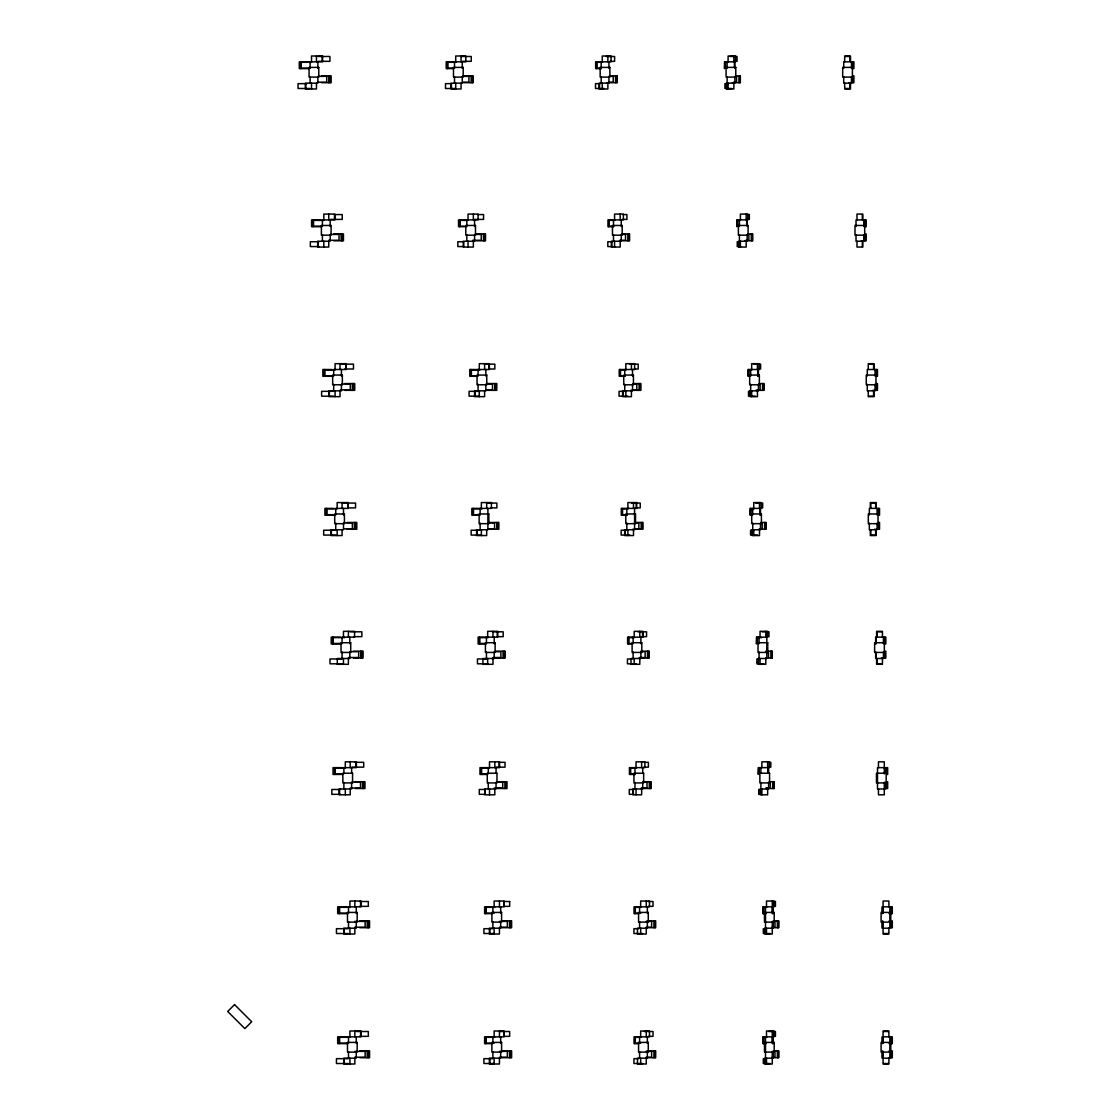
<?xml version="1.0" encoding="UTF-8"?>
<svg xmlns="http://www.w3.org/2000/svg" width="1120" height="1120" viewBox="0 0 1120 1120"><rect width="100%" height="100%" fill="white"/><g stroke="black" fill="none" stroke-linecap="round" stroke-linejoin="round"><path stroke-width="1.5" d="M318.094 56.49L329.924 56.49L329.924 61.334L318.094 61.334M460.908 56.49L471.254 56.49L471.254 61.334L462.378 61.334M605.934 56.49L614.614 56.49L614.614 61.334L609.952 61.334M730.198 56.49L737.03 56.49L737.03 61.334L733.824 61.334M845.166 56.49L850.01 56.49L850.01 61.334M308.532 61.824L299.278 61.824L299.278 68.614L308.532 68.614M311.514 62.3L301.238 62.3L301.238 68.124L309.806 68.124M455.728 62.3L447.832 62.3L447.832 68.124L454.146 68.124M602.518 62.3L596.918 62.3L596.918 68.124L601.118 68.124M728.098 62.3L725.396 62.3L725.396 68.124M453.768 68.614L446.208 68.614L446.208 61.824L465.78 61.824L465.78 56L455.728 56L455.728 61.824M601.482 68.614L595.644 68.614L595.644 61.824L611.072 61.824L611.072 56L602.266 56L602.266 61.824M321.384 75.894L331.156 75.894L331.156 82.684L321.384 82.684M463.176 75.894L473.214 75.894L473.214 82.684L463.176 82.684M609.504 75.894L617.274 75.894L617.274 82.684L607.152 82.684M735.504 75.894L740.334 75.894L740.334 82.684L732.326 82.684M318.164 76.37L326.732 76.37L326.732 82.194L318.164 82.194M462.616 76.37L468.93 76.37L468.93 82.194L462.616 82.194M609.196 76.37L613.214 76.37L613.214 82.194L609.014 82.194M733.684 82.194L736.568 82.194L736.568 76.37M849.044 82.684L853.902 82.684L853.902 75.894L852.922 75.894L852.922 82.684M306.782 83.65L298.046 83.65L298.046 88.494L309.876 88.494M600.18 83.65L595.518 83.65L595.518 88.494L604.184 88.494M728.14 83.65L724.934 83.65L724.934 88.494L731.766 88.494M455.868 88.494L445.508 88.494L445.508 83.65L451.43 83.65L451.43 88.494M845.166 88.494L850.01 88.494L850.01 83.65M477.638 214.564L483.56 214.564L483.56 219.408L474.684 219.408M622.916 214.564L626.92 214.564L626.92 219.408L622.258 219.408M747.32 214.564L749.336 214.564L749.336 219.408L746.13 219.408M330.4 219.408L342.23 219.408L342.23 214.564L334.516 214.564L334.516 219.408M320.838 219.898L311.584 219.898L311.584 226.688L320.838 226.688M323.82 220.388L313.544 220.388L313.544 226.198L322.112 226.198M468.034 220.388L460.138 220.388L460.138 226.198L466.452 226.198M614.824 220.388L609.224 220.388L609.224 226.198L613.424 226.198M740.404 220.388L737.716 220.388L737.716 226.198M466.074 226.688L458.514 226.688L458.514 219.898L478.086 219.898L478.086 214.074L468.034 214.074L468.034 219.898M613.802 226.688L607.964 226.688L607.964 219.898L623.378 219.898L623.378 214.074L614.572 214.074L614.572 219.898M333.69 233.968L343.462 233.968L343.462 240.758L333.69 240.758M475.482 233.968L485.52 233.968L485.52 240.758L475.482 240.758M621.81 233.968L629.58 233.968L629.58 240.758L619.458 240.758M747.824 233.968L752.64 233.968L752.64 240.758L744.632 240.758M330.47 234.444L339.038 234.444L339.038 240.268L328.762 240.268M474.922 234.444L481.236 234.444L481.236 240.268L472.766 240.268M621.502 234.444L625.52 234.444L625.52 240.268L619.92 240.268M745.99 240.268L748.874 240.268L748.874 234.444M861.35 240.758L866.208 240.758L866.208 233.968L865.228 233.968L865.228 240.758M319.088 241.724L310.352 241.724L310.352 246.582L319.088 246.582M612.486 241.724L607.824 241.724L607.824 246.582L612.486 246.582M740.446 241.724L737.24 241.724L737.24 246.582L740.446 246.582M341.67 364.154L353.486 364.154L353.486 369.012L344.75 369.012M484.47 364.154L494.83 364.154L494.83 369.012L488.908 369.012L488.908 364.154M629.51 364.154L638.19 364.154L638.19 369.012L634.172 369.012M753.774 364.154L760.606 364.154L760.606 369.012L758.576 369.012M868.742 364.154L873.586 364.154L873.586 369.012M332.108 369.502L322.854 369.502L322.854 376.292L332.108 376.292M335.09 369.978L324.8 369.978L324.8 375.802L333.368 375.802M479.878 369.978L471.408 369.978L471.408 375.802L477.722 375.802M626.08 369.978L620.494 369.978L620.494 375.802L624.68 375.802M751.856 369.978L748.972 369.978L748.972 375.802M477.344 376.292L469.77 376.292L469.77 369.502L489.342 369.502L489.342 363.678L479.29 363.678L479.29 369.502M625.058 376.292L619.22 376.292L619.22 369.502L634.634 369.502L634.634 363.678L625.842 363.678L625.842 369.502M344.96 383.558L354.718 383.558L354.718 390.348L344.96 390.348M486.738 383.558L496.79 383.558L496.79 390.348L486.738 390.348M633.08 383.558L640.85 383.558L640.85 390.348L630.714 390.348M759.08 383.558L763.91 383.558L763.91 390.348L755.902 390.348M341.74 384.048L350.308 384.048L350.308 389.872L340.228 389.872M486.192 384.048L492.506 384.048L492.506 389.872L486.192 389.872M632.772 384.048L636.776 384.048L636.776 389.872L632.59 389.872M757.26 389.872L760.13 389.872L760.13 384.048M872.62 390.348L877.464 390.348L877.464 383.558L876.498 383.558L876.498 390.348M333.438 391.328L321.622 391.328L321.622 396.172L333.438 396.172M479.43 391.328L469.084 391.328L469.084 396.172L479.43 396.172M626.206 391.328L619.08 391.328L619.08 396.172L627.76 396.172M751.716 391.328L748.51 391.328L748.51 396.172L755.342 396.172M868.742 396.172L873.586 396.172L873.586 391.328M343.728 503.062L355.558 503.062L355.558 507.906L347.844 507.906L347.844 503.062M486.542 503.062L496.888 503.062L496.888 507.906L490.966 507.906M631.568 503.062L640.248 503.062L640.248 507.906L635.586 507.906M755.832 503.062L762.664 503.062L762.664 507.906L760.634 507.906M334.166 508.396L324.912 508.396L324.912 515.186L334.166 515.186M337.148 508.886L326.872 508.886L326.872 514.696L335.44 514.696M481.936 508.886L473.466 508.886L473.466 514.696L479.78 514.696M628.152 508.886L622.552 508.886L622.552 514.696L626.752 514.696M753.914 508.886L751.03 508.886L751.03 514.696M479.402 515.186L471.842 515.186L471.842 508.396L491.414 508.396L491.414 502.572L481.362 502.572L481.362 508.396M627.116 515.186L621.278 515.186L621.278 508.396L636.706 508.396L636.706 502.572L627.9 502.572L627.9 508.396M347.018 522.466L356.79 522.466L356.79 529.256L347.018 529.256M488.81 522.466L498.848 522.466L498.848 529.256L488.81 529.256M634.466 522.466L642.908 522.466L642.908 529.256L632.786 529.256M761.138 522.466L765.968 522.466L765.968 529.256L759.416 529.256M343.798 522.942L352.366 522.942L352.366 528.766L343.798 528.766M488.25 522.942L494.564 522.942L494.564 528.766L488.25 528.766M634.648 522.942L638.848 522.942L638.848 528.766L634.648 528.766M759.318 528.766L762.202 528.766L762.202 522.942M874.678 529.256L879.536 529.256L879.536 522.466L878.556 522.466L878.556 529.256M335.51 530.222L323.68 530.222L323.68 535.08L335.51 535.08M481.502 530.222L471.142 530.222L471.142 535.08L481.502 535.08M628.264 530.222L621.152 530.222L621.152 535.08L629.818 535.08M753.774 530.222L750.568 530.222L750.568 535.08L757.4 535.08M350.042 631.806L361.858 631.806L361.858 636.664L354.144 636.664M492.842 631.806L503.188 631.806L503.188 636.664L497.28 636.664L497.28 631.806M637.882 631.806L646.562 631.806L646.562 636.664L641.9 636.664M762.146 631.806L768.978 631.806L768.978 636.664L766.948 636.664L766.948 631.806M881.958 631.806L877.114 631.806L877.114 636.664M340.48 637.14L331.226 637.14L331.226 643.93L340.48 643.93M344.96 637.63L333.172 637.63L333.172 643.454L341.74 643.454M488.25 637.63L479.78 637.63L479.78 643.454L486.094 643.454M634.452 637.63L628.866 637.63L628.866 643.454L632.87 643.454M761.67 637.63L757.344 637.63L757.344 643.454M485.716 643.93L478.142 643.93L478.142 637.14L497.714 637.14L497.714 631.33L487.662 631.33L487.662 637.14M632.254 643.93L627.592 643.93L627.592 637.14L643.006 637.14L643.006 631.33L634.2 631.33L634.2 637.14M353.332 651.21L363.09 651.21L363.09 658L353.332 658M495.11 651.21L505.162 651.21L505.162 658L495.11 658M640.766 651.21L649.222 651.21L649.222 658L639.086 658M765.87 651.21L772.282 651.21L772.282 658L765.716 658M350.112 651.7L358.68 651.7L358.68 657.51L348.39 657.51M494.564 651.7L500.878 651.7L500.878 657.51L492.982 657.51M640.948 651.7L645.148 651.7L645.148 657.51L639.562 657.51M881.37 658L885.836 658L885.836 651.21L884.87 651.21L884.87 658M341.81 658.966L329.994 658.966L329.994 663.824L341.81 663.824M486.332 658.966L477.456 658.966L477.456 663.824L487.802 663.824M632.114 658.966L627.452 658.966L627.452 663.824L636.132 663.824M760.074 658.966L756.882 658.966L756.882 663.824L763.7 663.824M881.958 663.824L877.114 663.824L877.114 658.966M354.956 762.314L363.706 762.314L363.706 767.158L351.876 767.158M644.378 762.314L648.396 762.314L648.396 767.158L643.734 767.158M768.782 762.314L770.812 762.314L770.812 767.158L767.606 767.158M496.16 767.158L505.036 767.158L505.036 762.314L499.114 762.314L499.114 767.158M342.314 767.648L333.06 767.648L333.06 774.438L342.314 774.438M345.086 768.138L335.006 768.138L335.006 773.948L343.574 773.948M489.51 768.138L481.614 768.138L481.614 773.948L487.928 773.948M636.3 768.138L630.7 768.138L630.7 773.948L634.9 773.948M487.55 774.438L479.99 774.438L479.99 767.648L499.562 767.648L499.562 761.824L489.51 761.824L489.51 767.648M635.264 774.438L629.426 774.438L629.426 767.648L644.854 767.648L644.854 761.824L636.048 761.824L636.048 767.648M355.166 781.718L364.938 781.718L364.938 788.508L355.166 788.508M496.958 781.718L506.996 781.718L506.996 788.508L496.958 788.508M642.6 781.718L651.056 781.718L651.056 788.508L640.934 788.508M769.286 781.718L774.116 781.718L774.116 788.508L765.828 788.508M351.946 782.194L360.514 782.194L360.514 788.018L350.224 788.018M496.398 782.194L502.712 782.194L502.712 788.018L494.242 788.018M642.796 782.194L646.996 782.194L646.996 788.018L641.396 788.018M766.024 788.018L770.35 788.018L770.35 782.194M884.436 788.508L887.67 788.508L887.67 781.718L886.704 781.718L886.704 788.508M340.564 789.474L331.828 789.474L331.828 794.332L340.564 794.332M633.962 789.474L629.286 789.474L629.286 794.332L633.962 794.332M359.576 901.502L368.326 901.502L368.326 906.36L359.576 906.36M648.354 901.502L653.016 901.502L653.016 906.36L648.354 906.36M346.934 906.836L337.68 906.836L337.68 913.64L346.934 913.64M349.916 907.326L339.64 907.326L339.64 913.15L348.208 913.15M494.704 907.326L486.234 907.326L486.234 913.15L494.13 913.15M640.92 907.326L635.32 907.326L635.32 913.15L640.668 913.15M766.682 907.326L763.798 907.326L763.798 913.15M492.17 913.64L484.61 913.64L484.61 906.836L504.182 906.836L504.182 901.026L494.13 901.026L494.13 906.836M638.708 913.64L634.046 913.64L634.046 906.836L649.474 906.836L649.474 901.026L640.668 901.026L640.668 906.836M766.122 913.64L762.916 913.64L762.916 906.836L773.892 906.836L773.892 901.026L766.5 901.026L766.5 906.836M889.07 913.64L892.304 913.64L892.304 906.836L882.112 906.836L882.112 913.416M359.786 920.906L369.558 920.906L369.558 927.696L359.786 927.696M501.578 920.906L511.616 920.906L511.616 927.696L501.578 927.696M647.234 920.906L655.676 920.906L655.676 927.696L646.352 927.696M773.906 920.906L778.736 920.906L778.736 927.696L772.184 927.696M889.07 920.906L892.304 920.906L892.304 927.696L889.07 927.696M354.858 921.396L365.134 921.396L365.134 927.22L354.858 927.22M499.45 921.396L507.332 921.396L507.332 927.22L499.45 927.22M646.268 921.396L651.616 921.396L651.616 927.22L646.268 927.22M772.086 927.22L774.97 927.22L774.97 921.396L772.268 921.396L772.268 927.22M348.278 928.676L336.448 928.676L336.448 933.52L348.278 933.52M492.786 928.676L483.91 928.676L483.91 933.52L494.27 933.52M638.582 928.676L633.92 928.676L633.92 933.52L642.586 933.52M770.168 933.52L763.336 933.52L763.336 928.676L765.366 928.676L765.366 933.52M883.568 933.52L888.412 933.52M356.496 1031.506L368.326 1031.506L368.326 1036.35L359.576 1036.35M499.31 1031.506L509.656 1031.506L509.656 1036.35L503.734 1036.35L503.734 1031.506M644.336 1031.506L653.016 1031.506L653.016 1036.35L648.354 1036.35M768.6 1031.506L775.432 1031.506L775.432 1036.35L773.402 1036.35L773.402 1031.506M883.568 1031.506L888.412 1031.506M346.934 1036.84L337.68 1036.84L337.68 1043.63L346.934 1043.63M349.916 1037.316L339.64 1037.316L339.64 1043.14L348.208 1043.14M494.704 1037.316L486.234 1037.316L486.234 1043.14L494.13 1043.14M640.92 1037.316L635.32 1037.316L635.32 1043.14L640.668 1043.14M766.682 1037.316L763.798 1037.316L763.798 1043.14M492.17 1043.63L484.61 1043.63L484.61 1036.84L504.182 1036.84L504.182 1031.016L494.13 1031.016L494.13 1036.84M638.708 1043.63L634.046 1043.63L634.046 1036.84L649.474 1036.84L649.474 1031.016L640.668 1031.016L640.668 1036.84M766.122 1043.63L762.916 1043.63L762.916 1036.84L773.892 1036.84L773.892 1031.016L766.5 1031.016L766.5 1036.84M889.07 1043.63L892.304 1043.63L892.304 1036.84L882.112 1036.84L882.112 1043.406M359.786 1050.91L369.558 1050.91L369.558 1057.7L359.786 1057.7M501.578 1050.91L511.616 1050.91L511.616 1057.7L501.578 1057.7M647.234 1050.91L655.676 1050.91L655.676 1057.7L646.352 1057.7M773.906 1050.91L778.736 1050.91L778.736 1057.7L772.184 1057.7M889.07 1050.91L892.304 1050.91L892.304 1057.7L889.07 1057.7M354.858 1051.386L365.134 1051.386L365.134 1057.21L354.858 1057.21M499.45 1051.386L507.332 1051.386L507.332 1057.21L499.45 1057.21M646.268 1051.386L651.616 1051.386L651.616 1057.21L646.268 1057.21M772.086 1057.21L774.97 1057.21L774.97 1051.386L772.268 1051.386L772.268 1057.21M348.278 1058.666L336.448 1058.666L336.448 1063.51L348.278 1063.51M492.786 1058.666L483.91 1058.666L483.91 1063.51L494.27 1063.51M638.582 1058.666L633.92 1058.666L633.92 1063.51L642.586 1063.51M770.168 1063.51L763.336 1063.51L763.336 1058.666L765.366 1058.666L765.366 1063.51M883.568 1063.51L888.412 1063.51M891.324 906.836L891.324 913.64M891.324 920.906L891.324 927.696M891.324 1036.84L891.324 1043.63M891.324 1050.91L891.324 1057.7M889.868 906.836L889.868 928.186L882.112 928.186L882.112 921.62M889.868 1036.84L889.868 1058.176L882.112 1058.176L882.112 1051.61M888.902 906.836L888.902 901.026L883.078 901.026L883.078 906.836M888.902 928.186L888.902 934.01L883.078 934.01L883.078 928.186M888.902 1036.84L888.902 1031.016L883.078 1031.016L883.078 1036.84M888.902 1058.176L888.902 1064L883.078 1064L883.078 1058.176M886.704 767.648L886.704 774.438L887.67 774.438L887.67 767.648L877.492 767.648L877.492 788.984L885.248 788.984L885.248 782.418M885.248 767.648L885.248 772.576M884.87 637.14L884.87 643.93L885.836 643.93L885.836 637.14L875.658 637.14L875.658 643.706M884.282 767.648L884.282 761.824L878.458 761.824L878.458 767.648M884.282 768.138L884.282 773.948M884.282 782.194L884.282 788.018M884.282 788.984L884.282 794.808L878.458 794.808L878.458 788.984M883.414 637.14L883.414 643.706M883.414 651.924L883.414 658.49L875.658 658.49L875.658 651.924M883.078 907.326L883.078 913.15M883.078 921.396L883.078 927.22M883.078 1037.316L883.078 1043.14M883.078 1051.386L883.078 1057.21M882.448 637.14L882.448 631.33L876.624 631.33L876.624 637.14M882.448 658.49L882.448 664.3L876.624 664.3L876.624 658.49M882.602 906.836L882.602 913.64M882.602 920.906L882.602 927.696M882.602 1036.84L882.602 1043.63M882.602 1050.91L882.602 1057.7M878.556 508.396L878.556 515.186L879.536 515.186L879.536 508.396L869.344 508.396L869.344 514.962M877.1 508.396L877.1 514.962M877.1 523.166L877.1 529.746L869.344 529.746L869.344 523.166M876.498 369.502L876.498 376.292L877.464 376.292L877.464 369.502L867.286 369.502L867.286 376.068M876.134 508.396L876.134 502.572L870.31 502.572L870.31 508.396M876.134 529.746L876.134 535.556L870.31 535.556L870.31 529.746M876.134 637.14L876.134 643.93M876.134 652.904L876.134 658M875.644 507.906L875.644 503.062L870.8 503.062L870.8 507.906M875.644 530.222L875.644 535.08L870.8 535.08L870.8 530.222M875.042 369.502L875.042 376.068M875.042 384.272L875.042 390.838L867.286 390.838L867.286 384.272M874.076 369.502L874.076 363.678L868.252 363.678L868.252 369.502M874.076 390.838L874.076 396.662L868.252 396.662L868.252 390.838M865.228 219.898L865.228 226.688L866.208 226.688L866.208 219.898L856.016 219.898L856.016 226.464M863.772 219.898L863.772 226.464M863.772 234.668L863.772 241.234L856.016 241.234L856.016 234.668M862.806 219.898L862.806 214.074L856.982 214.074L856.982 219.898M862.806 241.234L862.806 247.058L856.982 247.058L856.982 241.234M862.33 214.564L862.33 219.408M862.33 241.724L862.33 246.582M852.922 61.824L852.922 68.614L853.902 68.614L853.902 61.824L843.71 61.824L843.71 68.39M851.466 61.824L851.466 68.39M851.466 76.594L851.466 83.16L843.71 83.16L843.71 76.594M850.5 61.824L850.5 56L844.676 56L844.676 61.824M850.5 83.16L850.5 88.984L844.676 88.984L844.676 83.16M778.47 920.906L778.47 927.696M778.47 1050.91L778.47 1057.7M777.364 920.906L777.364 927.696M777.364 1050.91L777.364 1057.7M773.85 781.718L773.85 788.508M773.262 906.836L773.262 913.416M773.262 921.62L773.262 928.186L764.89 928.186L764.89 934.01L772.268 934.01L772.268 928.186M773.262 1036.84L773.262 1043.406M773.262 1051.61L773.262 1058.176L764.89 1058.176L764.89 1064L772.268 1064L772.268 1058.176M772.744 781.718L772.744 788.508M772.8 906.836L772.8 913.64M772.8 1036.84L772.8 1043.63M772.52 906.836L772.52 913.64M772.52 1036.84L772.52 1043.63M772.268 901.026L772.268 906.836M772.268 907.326L772.268 913.15M772.268 1031.016L772.268 1036.84M772.268 1037.316L772.268 1043.14M772.002 651.21L772.002 658M770.91 651.21L770.91 658M768.642 767.648L768.642 772.576M768.642 782.418L768.642 788.984L760.256 788.984L760.256 794.808L767.648 794.808L767.648 788.984M768.502 651.7L768.502 657.51M768.166 767.648L768.166 772.744M767.9 767.648L767.9 772.744M767.648 761.824L767.648 767.648M766.808 637.14L766.808 658.49L758.422 658.49L758.422 664.3L765.814 664.3L765.814 658.49M766.5 928.186L766.5 934.01M766.5 1058.176L766.5 1064M765.814 631.33L765.814 637.14M765.702 522.466L765.702 529.256M765.506 906.836L765.506 928.186M765.506 1036.84L765.506 1058.176M764.596 522.466L764.596 529.256M763.63 383.558L763.63 390.348M763.322 906.836L763.322 913.64M763.322 1036.84L763.322 1043.63M762.538 383.558L762.538 390.348M761.88 767.648L761.88 761.824L769.272 761.824L769.272 767.648L758.296 767.648L758.296 774.438L758.702 767.648M761.88 788.984L761.88 794.808M760.886 767.648L760.886 772.576M760.886 782.418L760.886 788.984M760.494 508.396L760.494 514.962M760.494 523.166L760.494 529.746L752.108 529.746L752.108 535.556L759.5 535.556L759.5 529.746M760.032 508.396L760.032 515.186M760.046 637.14L760.046 631.33L767.424 631.33L767.424 637.14L756.462 637.14L756.462 643.93L756.868 637.14M760.046 658.49L760.046 664.3M759.5 502.572L759.5 508.396M759.052 637.14L759.052 643.706M759.052 651.924L759.052 658.49M759.178 768.138L759.178 773.948M758.436 369.502L758.436 376.068M758.436 384.272L758.436 390.838L750.05 390.838L750.05 396.662L757.442 396.662L757.442 390.838M757.96 369.502L757.96 376.292M757.694 369.502L757.694 376.292M757.442 363.678L757.442 369.502M753.732 508.396L753.732 502.572L761.124 502.572L761.124 508.396L750.148 508.396L750.148 515.186L750.554 508.396M753.732 529.746L753.732 535.556M752.738 508.396L752.738 514.962M752.738 523.166L752.738 529.746M752.598 530.222L752.598 535.08M752.374 233.968L752.374 240.758M751.674 369.502L751.674 363.678L759.052 363.678L759.052 369.502L748.09 369.502L748.09 376.292L748.496 369.502M751.674 390.838L751.674 396.662M751.282 233.968L751.282 240.758M750.68 369.502L750.68 376.068M750.68 384.272L750.68 390.838M750.526 391.328L750.526 396.172M747.166 219.898L747.166 226.464M747.166 234.668L747.166 241.234L738.794 241.234L738.794 247.058L746.172 247.058L746.172 241.234M746.704 219.898L746.704 224.994M746.172 214.074L746.172 219.898M740.404 219.898L740.404 214.074L747.796 214.074L747.796 219.898L736.82 219.898L736.82 226.688L737.226 219.898M740.404 241.234L740.404 247.058M740.068 75.894L740.068 82.684M739.41 219.898L739.41 226.464M739.41 234.668L739.41 241.234M739.27 241.724L739.27 246.582M738.962 75.894L738.962 82.684M734.86 61.824L734.86 68.39M734.86 76.594L734.86 83.16L726.488 83.16L726.488 88.984L733.866 88.984L733.866 83.16M734.398 61.824L734.398 66.92M733.866 56L733.866 61.824M728.098 61.824L728.098 56L735.49 56L735.49 61.824L724.514 61.824L724.514 68.614L724.92 61.824M728.098 83.16L728.098 88.984M727.104 61.824L727.104 68.39M727.104 76.594L727.104 83.16M726.964 83.65L726.964 88.494M655.144 920.906L655.144 927.696M655.144 1050.91L655.144 1057.7M653.94 920.906L653.94 927.696M653.94 1050.91L653.94 1057.7M650.524 781.718L650.524 788.508M649.32 781.718L649.32 788.508M648.676 651.21L648.676 658M647.486 651.21L647.486 658M647.346 906.836L647.346 913.416M647.346 921.62L647.346 928.186L637.462 928.186L637.462 934.01L646.268 934.01L646.268 928.186M647.346 1036.84L647.346 1043.406M647.346 1051.61L647.346 1058.176L637.462 1058.176L637.462 1064L646.268 1064L646.268 1058.176M646.268 901.026L646.268 906.836M646.268 1031.016L646.268 1036.84M642.544 631.806L642.544 636.664M642.726 767.648L642.726 772.576M642.726 782.418L642.726 788.984L632.842 788.984L632.842 794.808L641.648 794.808L641.648 788.984M642.376 522.466L642.376 529.256M641.634 761.824L641.634 767.648M641.172 522.466L641.172 529.256M640.892 637.14L640.892 643.706M640.892 651.924L640.892 658.49L630.994 658.49L630.994 664.3L639.8 664.3L639.8 658.49M640.668 928.186L640.668 934.01M640.668 1058.176L640.668 1064M640.318 383.558L640.318 390.348M639.8 631.33L639.8 637.14M639.59 906.836L639.59 913.416M639.59 921.62L639.59 928.186M639.59 1036.84L639.59 1043.406M639.59 1051.61L639.59 1058.176M639.114 383.558L639.114 390.348M636.23 503.062L636.23 507.906M636.048 788.984L636.048 794.808M634.97 767.648L634.97 772.576M634.97 782.418L634.97 788.984M634.858 906.836L634.858 913.64M634.858 1036.84L634.858 1043.63M634.578 508.396L634.578 529.746L624.694 529.746L624.694 535.556L633.5 535.556L633.5 529.746M634.214 658.49L634.214 664.3M633.486 502.572L633.486 508.396M633.304 789.474L633.304 794.332M633.122 637.14L633.122 643.706M633.122 651.924L633.122 658.49M632.52 369.502L632.52 376.068M632.52 384.272L632.52 390.838L622.622 390.838L622.622 396.662L631.428 396.662L631.428 390.838M631.428 363.678L631.428 369.502M630.238 767.648L630.238 774.438M629.048 233.968L629.048 240.758M628.39 637.14L628.39 643.93M627.844 233.968L627.844 240.758M627.9 529.746L627.9 535.556M626.822 508.396L626.822 514.962M626.822 523.166L626.822 529.746M625.842 390.838L625.842 396.662M625.156 530.222L625.156 535.08M624.75 369.502L624.75 376.068M624.75 384.272L624.75 390.838M623.098 391.328L623.098 396.172M622.09 508.396L622.09 515.186M621.25 219.898L621.25 226.464M621.25 234.668L621.25 241.234L611.366 241.234L611.366 247.058L620.172 247.058L620.172 241.234M620.172 214.074L620.172 219.898M620.018 369.502L620.018 376.292M616.742 75.894L616.742 82.684M615.538 75.894L615.538 82.684M614.572 241.234L614.572 247.058M613.494 219.898L613.494 226.464M613.494 234.668L613.494 241.234M611.828 241.724L611.828 246.582M608.944 61.824L608.944 68.39M608.944 76.594L608.944 83.16L599.06 83.16L599.06 88.984L607.866 88.984L607.866 83.16M608.762 219.898L608.762 226.688M607.866 56L607.866 61.824M602.266 83.16L602.266 88.984M601.188 61.824L601.188 68.39M601.188 76.594L601.188 83.16M599.522 83.65L599.522 88.494M596.456 61.824L596.456 68.614M510.832 920.906L510.832 927.696M510.832 1050.91L510.832 1057.7M509.544 920.906L509.544 927.696M509.544 1050.91L509.544 1057.7M506.212 781.718L506.212 788.508M504.924 781.718L504.924 788.508M504.378 651.21L504.378 658M503.09 651.21L503.09 658M500.668 906.836L500.668 913.416M500.668 921.62L500.668 928.186L489.398 928.186L489.398 934.01L499.45 934.01L499.45 928.186M500.668 1036.84L500.668 1043.406M500.668 1051.61L500.668 1058.176L489.398 1058.176L489.398 1064L499.45 1064L499.45 1058.176M499.45 901.026L499.45 906.836M499.45 1031.016L499.45 1036.84M498.064 522.466L498.064 529.256M496.776 522.466L496.776 529.256M496.006 383.558L496.006 390.348M496.048 767.648L496.048 772.576M496.048 782.418L496.048 788.984L484.764 788.984L484.764 794.808L494.816 794.808L494.816 788.984M494.816 761.824L494.816 767.648M494.718 383.558L494.718 390.348M494.2 637.14L494.2 643.706M494.2 651.924L494.2 658.49L482.93 658.49L482.93 664.3L492.982 664.3L492.982 658.49M494.13 928.186L494.13 934.01M494.13 1058.176L494.13 1064M492.982 631.33L492.982 637.14M492.898 906.836L492.898 913.416M492.898 921.62L492.898 928.186M492.898 1036.84L492.898 1043.406M492.898 1051.61L492.898 1058.176M489.832 928.676L489.832 933.52M489.832 1058.666L489.832 1063.51M489.51 788.984L489.51 794.808M488.278 767.648L488.278 772.576M488.278 782.418L488.278 788.984M487.9 508.396L487.9 529.746L476.616 529.746L476.616 535.556L486.682 535.556L486.682 529.746M487.662 658.49L487.662 664.3M486.682 502.572L486.682 508.396M486.444 637.14L486.444 643.706M486.444 651.924L486.444 658.49M485.828 369.502L485.828 376.068M485.828 384.272L485.828 390.838L474.558 390.838L474.558 396.662L484.61 396.662L484.61 390.838M485.786 906.836L485.786 913.64M485.786 1036.84L485.786 1043.63M484.736 233.968L484.736 240.758M484.61 363.678L484.61 369.502M483.462 233.968L483.462 240.758M481.362 529.746L481.362 535.556M481.166 767.648L481.166 774.438M480.13 508.396L480.13 514.962M480.13 523.166L480.13 529.746M479.29 390.838L479.29 396.662M479.332 637.14L479.332 643.93M478.072 369.502L478.072 376.068M478.072 384.272L478.072 390.838M477.064 530.222L477.064 535.08M475.006 391.328L475.006 396.172M474.572 219.898L474.572 226.464M474.572 234.668L474.572 241.234L463.302 241.234L463.302 247.058L473.354 247.058L473.354 241.234M473.354 214.074L473.354 219.898M473.018 508.396L473.018 515.186M472.43 75.894L472.43 82.684M471.156 75.894L471.156 82.684M470.96 369.502L470.96 376.292M468.034 241.234L468.034 247.058M466.816 219.898L466.816 226.464M466.816 234.668L466.816 241.234M462.266 61.824L462.266 68.39M462.266 76.594L462.266 83.16L450.996 83.16L450.996 88.984L461.048 88.984L461.048 83.16M461.048 56L461.048 61.824M459.704 219.898L459.704 226.688M455.728 83.16L455.728 88.984M454.51 61.824L454.51 68.39M454.51 76.594L454.51 83.16M447.384 61.824L447.384 68.614M368.522 920.906L368.522 927.696M368.522 1050.91L368.522 1057.7M367.192 920.906L367.192 927.696M367.192 1050.91L367.192 1057.7M363.902 781.718L363.902 788.508M362.572 781.718L362.572 788.508M362.068 651.21L362.068 658M360.724 651.21L360.724 658M360.612 901.502L360.612 906.36M360.612 1031.506L360.612 1036.35M356.258 906.836L356.258 913.416M356.258 921.62L356.258 928.186L343.742 928.186L343.742 934.01L354.858 934.01L354.858 928.186M356.258 1036.84L356.258 1043.406M356.258 1051.61L356.258 1058.176L343.742 1058.176L343.742 1064L354.858 1064L354.858 1058.176M355.992 762.314L355.992 767.158M355.754 522.466L355.754 529.256M354.858 901.026L354.858 906.836M354.858 1031.016L354.858 1036.84M354.424 522.466L354.424 529.256M353.696 383.558L353.696 390.348M352.366 383.558L352.366 390.348M351.638 767.648L351.638 772.576M351.638 782.418L351.638 788.984L339.122 788.984L339.122 794.808L350.224 794.808L350.224 788.984M350.224 761.824L350.224 767.648M349.916 906.836L349.916 901.026L361.018 901.026L361.018 906.836L348.502 906.836L348.502 913.416M349.916 928.186L349.916 934.01M349.916 1036.84L349.916 1031.016L361.018 1031.016L361.018 1036.84L348.502 1036.84L348.502 1043.406M349.916 1058.176L349.916 1064M349.804 637.14L349.804 643.706M349.804 651.924L349.804 658.49L337.288 658.49L337.288 664.3L348.39 664.3L348.39 658.49M348.39 631.33L348.39 637.14M348.502 921.62L348.502 928.186M348.502 1051.61L348.502 1058.176M345.786 364.154L345.786 369.012M345.296 767.648L345.296 761.824L356.398 761.824L356.398 767.648L343.882 767.648L343.882 772.576M345.296 788.984L345.296 794.808M344.162 928.676L344.162 933.52M344.162 1058.666L344.162 1063.51M343.882 782.418L343.882 788.984M343.49 508.396L343.49 514.962M343.49 523.166L343.49 529.746L330.974 529.746L330.974 535.556L342.09 535.556L342.09 529.746M343.462 637.14L343.462 631.33L354.564 631.33L354.564 637.14L342.048 637.14L342.048 643.706M343.462 658.49L343.462 664.3M342.44 233.968L342.44 240.758M342.09 502.572L342.09 508.396M342.048 651.924L342.048 658.49M341.432 369.502L341.432 376.068M341.432 384.272L341.432 390.838L328.916 390.838L328.916 396.662L340.018 396.662L340.018 390.838M341.096 233.968L341.096 240.758M340.018 363.678L340.018 369.502M339.542 789.474L339.542 794.332M339.22 906.836L339.22 913.64M339.22 1036.84L339.22 1043.63M337.148 508.396L337.148 502.572L348.25 502.572L348.25 508.396L335.734 508.396L335.734 514.962M337.148 529.746L337.148 535.556M335.734 523.166L335.734 529.746M335.09 369.502L335.09 363.678L346.192 363.678L346.192 369.502L333.676 369.502L333.676 376.068M335.09 390.838L335.09 396.662M334.6 767.648L334.6 774.438M333.676 384.272L333.676 390.838M332.766 637.14L332.766 643.93M331.394 530.222L331.394 535.08M330.12 75.894L330.12 82.684M330.176 219.898L330.176 226.464M330.176 234.668L330.176 241.234L317.66 241.234L317.66 247.058L328.762 247.058L328.762 241.234M329.322 391.328L329.322 396.172M328.79 75.894L328.79 82.684M328.762 214.074L328.762 219.898M326.452 508.396L326.452 515.186M324.394 369.502L324.394 376.292M323.82 219.898L323.82 214.074L334.922 214.074L334.922 219.898L322.406 219.898L322.406 226.464M323.82 241.234L323.82 247.058M322.406 234.668L322.406 241.234M322.21 56.49L322.21 61.334M318.066 241.724L318.066 246.582M317.87 61.824L317.87 68.39M317.87 76.594L317.87 83.16L305.34 83.16L305.34 88.984L316.456 88.984L316.456 83.16M316.456 56L316.456 61.824M313.124 219.898L313.124 226.688M311.514 61.824L311.514 56L322.616 56L322.616 61.824L310.1 61.824L310.1 68.39M311.514 83.16L311.514 88.984M310.1 76.594L310.1 83.16M305.76 83.65L305.76 88.494M300.818 61.824L300.818 68.614M234.556 1004.612L227.696 1011.472L244.846 1028.608L251.706 1021.748L234.556 1004.612M318.78 67.396L309.078 67.396L309.078 77.098L318.78 77.098L318.78 67.396M463.19 67.396L453.488 67.396L453.488 77.098L463.19 77.098L463.19 67.396M609.868 67.396L600.166 67.396L600.166 77.098L609.868 77.098L609.868 67.396M735.784 67.396L726.082 67.396L726.082 77.098L735.784 77.098L735.784 67.396M852.39 67.396L842.688 67.396L842.688 77.098L852.39 77.098L852.39 67.396M331.086 225.47L321.398 225.47L321.398 235.172L331.086 235.172L331.086 225.47M475.496 225.47L465.794 225.47L465.794 235.172L475.496 235.172L475.496 225.47M622.174 225.47L612.472 225.47L612.472 235.172L622.174 235.172L622.174 225.47M748.09 225.47L738.388 225.47L738.388 235.172L748.09 235.172L748.09 225.47M864.696 225.47L854.994 225.47L854.994 235.172L864.696 235.172L864.696 225.47M463.736 241.724L457.828 241.724L457.828 246.582L463.736 246.582L463.736 241.724M342.356 375.074L332.654 375.074L332.654 384.776L342.356 384.776L342.356 375.074M486.752 375.074L477.05 375.074L477.05 384.776L486.752 384.776L486.752 375.074M633.43 375.074L623.742 375.074L623.742 384.776L633.43 384.776L633.43 375.074M759.36 375.074L749.658 375.074L749.658 384.776L759.36 384.776L759.36 375.074M875.966 375.074L866.264 375.074L866.264 384.776L875.966 384.776L875.966 375.074M344.414 513.968L334.712 513.968L334.712 523.67L344.414 523.67L344.414 513.968M488.824 513.968L479.122 513.968L479.122 523.67L488.824 523.67L488.824 513.968M635.502 513.968L625.8 513.968L625.8 523.67L635.502 523.67L635.502 513.968M761.418 513.968L751.716 513.968L751.716 523.67L761.418 523.67L761.418 513.968M878.024 513.968L868.322 513.968L868.322 523.67L878.024 523.67L878.024 513.968M350.728 642.726L341.026 642.726L341.026 652.428L350.728 652.428L350.728 642.726M495.124 642.726L485.422 642.726L485.422 652.428L495.124 652.428L495.124 642.726M641.802 642.726L632.1 642.726L632.1 652.428L641.802 652.428L641.802 642.726M767.732 642.726L758.03 642.726L758.03 652.428L767.732 652.428L767.732 642.726M884.338 642.726L874.636 642.726L874.636 652.428L884.338 652.428L884.338 642.726M352.562 773.22L342.86 773.22L342.86 782.922L352.562 782.922L352.562 773.22M496.972 773.22L487.27 773.22L487.27 782.922L496.972 782.922L496.972 773.22M643.65 773.22L633.948 773.22L633.948 782.922L643.65 782.922L643.65 773.22M769.566 773.22L759.864 773.22L759.864 782.922L769.566 782.922L769.566 773.22M886.172 773.22L876.47 773.22L876.47 782.922L886.172 782.922L886.172 773.22M485.212 789.474L479.29 789.474L479.29 794.332L485.212 794.332L485.212 789.474M760.746 789.474L758.716 789.474L758.716 794.332L760.746 794.332L760.746 789.474M509.656 901.502L503.734 901.502L503.734 906.36L509.656 906.36L509.656 901.502M775.432 901.502L773.402 901.502L773.402 906.36L775.432 906.36L775.432 901.502M357.182 912.422L347.48 912.422L347.48 922.124L357.182 922.124L357.182 912.422M501.592 912.422L491.89 912.422L491.89 922.124L501.592 922.124L501.592 912.422M648.27 912.422L638.568 912.422L638.568 922.124L648.27 922.124L648.27 912.422M774.186 912.422L764.484 912.422L764.484 922.124L774.186 922.124L774.186 912.422M890.792 912.422L881.09 912.422L881.09 922.124L890.792 922.124L890.792 912.422M357.182 1042.412L347.48 1042.412L347.48 1052.114L357.182 1052.114L357.182 1042.412M501.592 1042.412L491.89 1042.412L491.89 1052.114L501.592 1052.114L501.592 1042.412M648.27 1042.412L638.568 1042.412L638.568 1052.114L648.27 1052.114L648.27 1042.412M774.186 1042.412L764.484 1042.412L764.484 1052.114L774.186 1052.114L774.186 1042.412M890.792 1042.412L881.09 1042.412L881.09 1052.114L890.792 1052.114L890.792 1042.412"/></g></svg>
